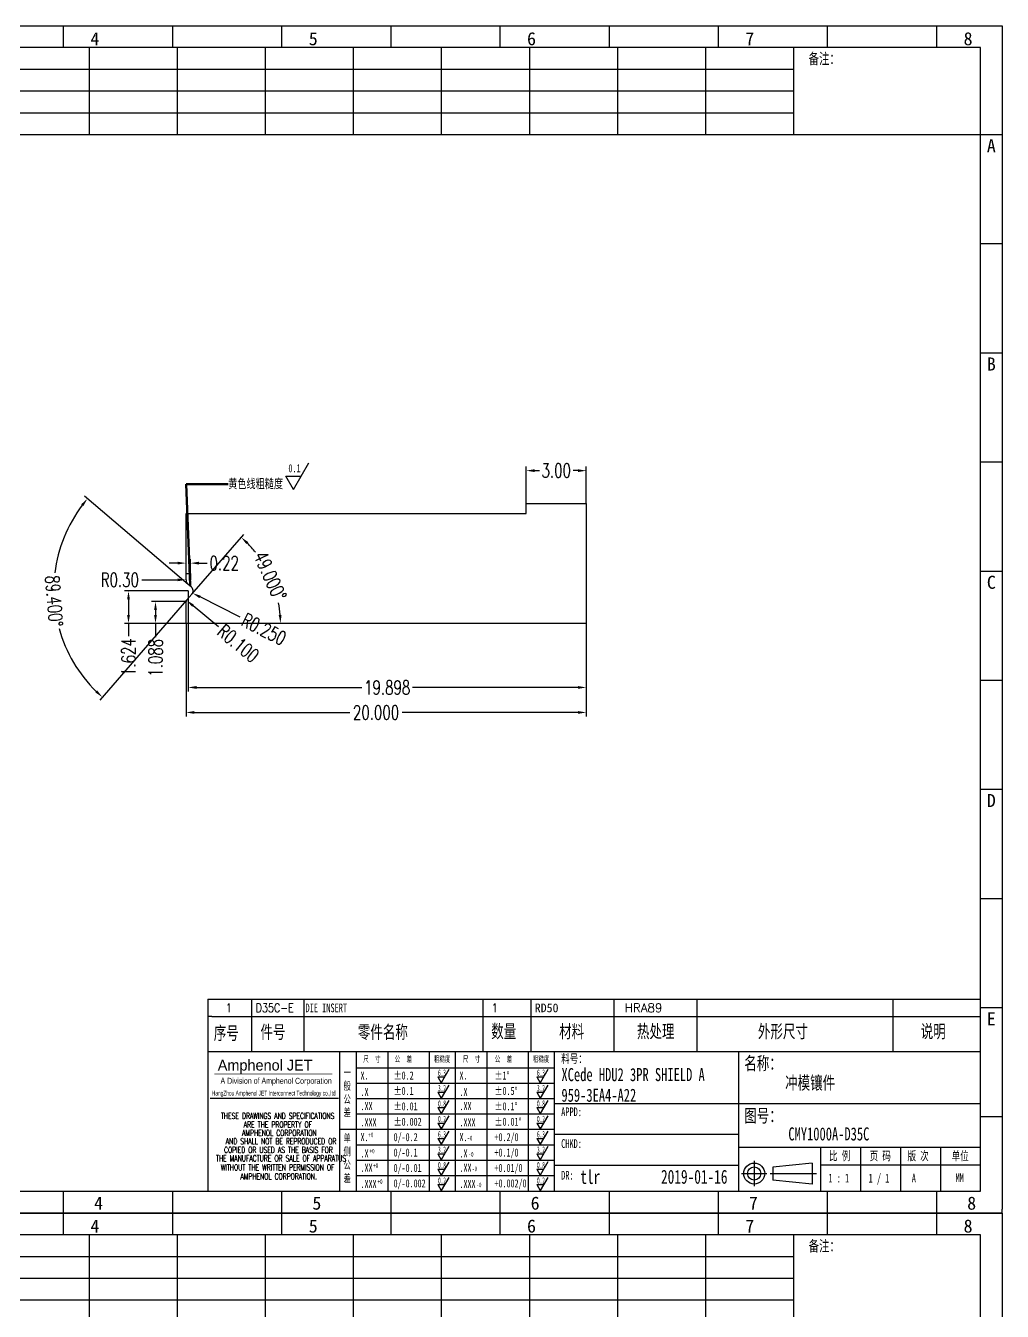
# Model space of a CAD drawing. Header units: millimetres. Extents: x -2852 to 5627, y -2271 to 1849.
# Drawn here: x -899.4 to -850.6, y -606.6 to -542.3 of the extents above; entities that cross this region are included whole.
import ezdxf
from ezdxf.enums import TextEntityAlignment as Align

# ---------------------------------------------------------------- set-up
doc = ezdxf.new("R2010")
doc.units = ezdxf.units.MM
doc.header["$PDSIZE"] = 3
doc.linetypes.add('DASHED2', pattern=[9.525, 6.35, -3.175])
for name, color, linetype in [('1', 7, 'Continuous'), ('11', 4, 'DASHED2'), ('41', 1, 'Continuous')]:
    doc.layers.add(name, color=color, linetype=linetype)
doc.styles.add('CH', font='仿宋_GB2312_0.ttf')
doc.styles.add('jet02', font='simplex.shx', dxfattribs={"width": 0.7})
doc.styles.add('SIMPLEX', font='SIMPLEX')
doc.styles.get("Standard").update_dxf_attribs({"font": '仿宋_GB2312_0.ttf', "width": 0.7})
doc.styles.add('TEXTSTYLE_1', font='TRIUMB.TTF')
doc.styles.add('TEXTSTYLE_2', font='TRIUM.TTF')
doc.styles.add('tk', font='', dxfattribs={"width": 0.7})
doc.styles.add('tk 2', font='仿宋_GB2312_0.ttf', dxfattribs={"width": 0.65})
doc.styles.add('tk 4', font='simplex.shx', dxfattribs={"width": 0.65, "bigfont": 'bigfont.shx'})
doc.styles.get('tk').set_extended_font_data('NSimSun')
doc.dimstyles.new('jet02', dxfattribs={"dimtxt": 3.5, "dimasz": 2.1, "dimexe": 1, "dimexo": 0, "dimgap": 0.5, "dimtad": 0, "dimtoh": 1, "dimdec": 3, "dimzin": 9, "dimdsep": 46, "dimtxsty": 'jet02', "dimcen": 0, "dimclrt": 256, "dimazin": 2, "dimtfac": 1, "dimtdec": 3, "dimtofl": 0, "dimtmove": 0, "dimatfit": 1, "dimfxl": 0, "dimarcsym": 0})

# ---------------------------------------------------------------- blocks, each defined once
blk = doc.blocks.new('A3-N')
at = {"layer": '1', "color": 1}
for p, q in [((0, 0), (0, 296.73)), ((0, 296.73), (420, 296.73)), ((21.82, 291.27), (21.82, 296.73)), ((49.09, 291.27), (49.09, 296.73)), ((76.36, 291.27), (76.36, 296.73)), ((103.64, 291.27), (103.64, 296.73)), ((103.64, 291.27), (103.64, 296.73)), ((103.64, 291.27), (103.64, 296.73)), ((130.91, 291.27), (130.91, 296.73)), ((158.18, 291.27), (158.18, 296.73)), ((185.45, 291.27), (185.45, 296.73)), ((212.73, 291.27), (212.73, 296.73)), ((240, 291.27), (240, 296.73)), ((267.27, 291.27), (267.27, 296.73)), ((294.55, 291.27), (294.55, 296.73)), ((321.82, 291.27), (321.82, 296.73)), ((349.09, 291.27), (349.09, 296.73)), ((376.36, 291.27), (376.36, 296.73)), ((403.64, 291.27), (403.64, 296.73)), ((420, 296.73), (420, 1)), ((5.45, 269.45), (0, 269.45)), ((420, 269.45), (414.55, 269.45)), ((5.45, 242.18), (0, 242.18)), ((420, 242.18), (414.55, 242.18)), ((5.45, 214.91), (0, 214.91)), ((420, 214.91), (414.55, 214.91)), ((5.45, 187.64), (0, 187.64)), ((420, 187.64), (414.55, 187.64)), ((5.45, 160.36), (0, 160.36)), ((420, 160.36), (414.55, 160.36)), ((5.45, 133.09), (0, 133.09)), ((420, 133.09), (414.55, 133.09)), ((5.45, 105.82), (0, 105.82)), ((420, 105.82), (414.55, 105.82)), ((5.45, 78.55), (0, 78.55)), ((420, 78.55), (414.55, 78.55)), ((5.45, 51.27), (0, 51.27)), ((222.45, 49.09), (221.45, 49.09)), ((221.45, 49.09), (221.45, 40.36)), ((222.45, 49.09), (414.55, 49.09)), ((232.36, 49.09), (232.36, 40.36)), ((245.45, 49.09), (245.45, 40.36)), ((290.18, 49.09), (290.18, 40.36)), ((302.18, 49.09), (302.18, 40.36)), ((322.91, 49.09), (322.91, 40.36)), ((343.64, 49.09), (343.64, 40.36)), ((392.73, 40.36), (392.73, 49.09)), ((420, 51.27), (414.55, 51.27)), ((258.55, 40.36), (258.55, 5.44)), ((266.45, 40.36), (266.45, 5.44)), ((276.78, 40.36), (276.78, 5.45)), ((291.18, 40.36), (291.18, 5.45)), ((301.51, 40.37), (301.51, 5.46)), ((308.01, 40.36), (308.01, 5.45)), ((354.09, 40.36), (354.09, 5.45)), ((308.01, 32.39), (258.55, 32.39)), ((308.01, 28.54), (258.55, 28.54)), ((414.55, 27.27), (308.01, 27.27)), ((5.45, 24), (0, 24)), ((308.01, 24.69), (258.55, 24.69)), ((420, 24), (414.55, 24)), ((354.09, 19.63), (308.01, 19.63)), ((308.01, 16.99), (258.55, 16.99)), ((414.55, 16.36), (354.09, 16.36)), ((374.55, 16.36), (374.55, 5.45)), ((384.55, 16.36), (384.55, 5.45)), ((394.55, 16.36), (394.55, 5.45)), ((404.55, 16.36), (404.55, 5.45)), ((308.01, 13.14), (258.55, 13.14)), ((308.01, 11.99), (354.09, 11.99)), ((372.51, 12.49), (362.69, 11.5)), ((362.69, 11.5), (362.69, 8.23)), ((372.51, 12.49), (372.51, 7.25)), ((414.55, 12), (374.55, 12)), ((308.01, 9.29), (258.55, 9.29)), ((372.51, 7.25), (362.69, 8.23)), ((21.82, 0), (21.82, 5.45)), ((49.09, 0), (49.09, 5.45)), ((76.36, 0), (76.36, 5.45)), ((103.64, 0), (103.64, 5.45)), ((130.91, 0), (130.91, 5.45)), ((158.18, 0), (158.18, 5.45)), ((185.45, 0), (185.45, 5.45)), ((212.73, 0), (212.73, 5.45)), ((240, 0), (240, 5.45)), ((267.27, 0), (267.27, 5.45)), ((294.55, 0), (294.55, 5.45)), ((321.82, 0), (321.82, 5.45)), ((349.09, 0), (349.09, 5.45)), ((376.36, 0), (376.36, 5.45)), ((403.64, 0), (403.64, 5.45)), ((1, 0), (0, 0)), ((420, 0), (1, 0)), ((420, 0), (420, 1))]:
    blk.add_line(p, q, dxfattribs=at)
at = {"layer": '1'}
for p, q in [((414.55, 278.18), (414.55, 284.73)), ((221.45, 40.36), (221.45, 5.45)), ((221.45, 40.36), (414.55, 40.36)), ((221.45, 40.36), (414.55, 40.36)), ((254.41, 40.36), (254.41, 5.45)), ((283.28, 40.36), (283.28, 5.45)), ((308.01, 36.24), (258.55, 36.24)), ((222.08, 28.67), (254.12, 28.67)), ((308.01, 20.84), (254.41, 20.84))]:
    blk.add_line(p, q, dxfattribs=at)
at = {"layer": '1', "color": 1, "ltscale": 0.05}
for p, q in [((281.68, 35.84), (279.79, 32.56)), ((306.41, 35.84), (304.52, 32.56)), ((278.93, 34.04), (279.79, 32.56)), ((278.93, 34.04), (280.65, 34.04)), ((303.66, 34.05), (304.52, 32.56)), ((303.66, 34.05), (305.38, 34.05)), ((278.93, 30.19), (279.79, 28.71)), ((278.93, 30.19), (280.65, 30.19)), ((281.68, 31.99), (279.79, 28.71)), ((303.66, 30.2), (305.38, 30.2)), ((303.66, 30.2), (304.52, 28.71)), ((306.41, 31.99), (304.52, 28.71)), ((278.93, 26.34), (279.79, 24.86)), ((278.93, 26.34), (280.65, 26.34)), ((281.68, 28.14), (279.79, 24.86)), ((303.66, 26.35), (304.52, 24.86)), ((303.66, 26.35), (305.38, 26.35)), ((306.41, 28.14), (304.52, 24.86)), ((278.93, 22.49), (280.65, 22.49)), ((278.93, 22.49), (279.79, 21.01)), ((281.68, 24.29), (279.79, 21.01)), ((303.66, 22.5), (305.38, 22.5)), ((303.66, 22.5), (304.52, 21.01)), ((306.41, 24.29), (304.52, 21.01)), ((281.68, 20.45), (279.79, 17.17)), ((306.41, 20.46), (304.52, 17.18)), ((278.93, 18.66), (279.79, 17.17)), ((278.93, 18.66), (280.65, 18.66)), ((281.68, 16.6), (279.79, 13.32)), ((303.66, 18.66), (304.52, 17.18)), ((303.66, 18.66), (305.38, 18.66)), ((306.41, 16.61), (304.52, 13.33)), ((278.93, 14.81), (280.65, 14.81)), ((278.93, 14.81), (279.79, 13.32)), ((303.66, 14.81), (305.38, 14.81)), ((303.66, 14.81), (304.52, 13.33)), ((278.93, 10.96), (279.79, 9.47)), ((278.93, 10.96), (280.65, 10.96)), ((281.68, 12.75), (279.79, 9.47)), ((303.66, 10.96), (304.52, 9.48)), ((303.66, 10.96), (305.38, 10.96)), ((306.41, 12.76), (304.52, 9.48)), ((278.93, 7.11), (279.79, 5.62)), ((278.93, 7.11), (280.65, 7.11)), ((281.68, 8.9), (279.79, 5.62)), ((303.66, 7.11), (305.38, 7.11)), ((303.66, 7.11), (304.52, 5.63)), ((306.41, 8.91), (304.52, 5.63))]:
    blk.add_line(p, q, dxfattribs=at)
at = {"layer": '1', "color": 1, "ltscale": 0.1}
for p, q in [((358.01, 13.02), (358.01, 6.71)), ((354.86, 9.87), (361.17, 9.87)), ((362.03, 9.87), (373.54, 9.87))]:
    blk.add_line(p, q, dxfattribs=at)
at = {"layer": '1'}
blk.add_lwpolyline([(221.45, 5.45), (414.55, 5.45), (414.55, 291.27), (5.45, 291.27), (5.45, 5.45), (414.55, 5.45)], dxfattribs=at)
at = {"layer": '1', "color": 7, "linetype": 'Continuous', "const_width": 0.123}
blk.add_lwpolyline([(223.11, 34.74), (252.6, 34.76)], dxfattribs=at)
at = {"layer": '1', "color": 1}
for radius in [2.62, 1.64]:
    blk.add_circle((358.01, 9.87), radius, dxfattribs=at)
at = {"layer": '41'}
for p, q in [((27.27, 291.27), (27.27, 269.45)), ((60, 291.27), (60, 269.45)), ((81.82, 291.27), (81.82, 269.45)), ((103.82, 291.27), (103.82, 269.45)), ((125.82, 291.27), (125.82, 269.45)), ((147.82, 291.27), (147.82, 269.45)), ((169.82, 291.27), (169.82, 269.45)), ((191.82, 291.27), (191.82, 269.45)), ((213.82, 291.27), (213.82, 269.45)), ((235.82, 291.27), (235.82, 269.45)), ((257.82, 291.27), (257.82, 269.45)), ((279.82, 291.27), (279.82, 269.45)), ((301.82, 291.27), (301.82, 269.45)), ((323.82, 291.27), (323.82, 269.45)), ((345.82, 291.27), (345.82, 269.45)), ((367.82, 291.27), (367.82, 269.45)), ((367.82, 285.82), (5.45, 285.82)), ((367.82, 280.36), (5.45, 280.36)), ((367.82, 274.91), (5.45, 274.91)), ((414.55, 269.45), (5.45, 269.45))]:
    blk.add_line(p, q, dxfattribs=at)
at = {"layer": '1', "color": 1}
for s, p in [('1', (29.64, 295.11)), ('2', (84.18, 295.11)), ('3', (138.73, 295.11)), ('4', (193.27, 295.11)), ('5', (247.82, 295.11)), ('6', (302.36, 295.11)), ('7', (356.91, 295.11)), ('8', (411.45, 295.11)), ('1', (30.53, 4.11)), ('2', (85.08, 4.11)), ('3', (139.62, 4.11)), ('4', (194.17, 4.11)), ('5', (248.72, 4.11)), ('6', (303.26, 4.11)), ('7', (357.81, 4.11)), ('8', (412.35, 4.11))]:
    blk.add_text(s, height=3.27, dxfattribs=at).set_placement(p, align=Align.TOP_CENTER)
at = {"layer": '1', "style": 'tk', "width": 0.7}
for s, p in [('投单日期:', (16.36, 288.55)), ('工    序:', (70.91, 288.55)), ('备注：', (375.51, 288.55)), ('交    期:', (16.36, 283.09)), ('预估工时:', (70.91, 283.09)), ('加工代码:', (16.36, 277.64)), ('实际工时:', (70.91, 277.64)), ('数    量:', (16.36, 272.18)), ('工序交期:', (70.91, 272.18))]:
    blk.add_text(s, height=2.727, dxfattribs=at).set_placement(p, align=Align.MIDDLE)
at = {"layer": '1', "color": 1}
for s, p in [('A', (2.04, 268.36)), ('B', (2.04, 213.82)), ('C', (2.04, 159.27)), ('D', (2.04, 104.73)), ('E', (2.04, 50.18))]:
    blk.add_text(s, height=3.27, dxfattribs=at).set_placement(p, align=Align.TOP_LEFT)
for s, p in [('A', (418.37, 268.36)), ('B', (418.37, 213.82)), ('C', (418.37, 159.27)), ('D', (418.37, 104.73)), ('E', (418.37, 50.18))]:
    blk.add_text(s, height=3.27, dxfattribs=at).set_placement(p, align=Align.TOP_RIGHT)
at = {"layer": '1', "color": 1, "style": 'tk 2', "width": 0.7}
for s, height, p in [('序号', 3.273, (222.96, 43.34)), ('件号', 3.273, (234.62, 43.61)), ('零件名称', 3.273, (258.97, 43.61)), ('数量', 3.273, (292.3, 43.78)), ('材料', 3.273, (309.27, 43.78)), ('热处理', 3.273, (328.71, 43.78)), ('外形尺寸', 3.273, (358.94, 43.78)), ('说明', 3.273, (399.61, 43.78)), ('料号：', 2.182, (309.77, 37.46)), ('名称：', 3.273, (355.52, 35.79)), ('图号：', 3.273, (355.52, 22.7)), ('比 例', 2.182, (376.69, 13.18)), ('页 码', 2.182, (386.85, 13.18)), ('版 次', 2.182, (396.31, 13.18)), ('单位', 2.182, (407.35, 13.18))]:
    blk.add_text(s, height=height, dxfattribs=at).set_placement(p)
at = {"layer": '1', "color": 7, "linetype": 'Continuous', "style": 'TEXTSTYLE_1'}
blk.add_text('Amphenol JET', height=2.7, dxfattribs=at).set_placement((223.96, 35.61))
at = {"layer": '1', "color": 1, "style": 'tk 2', "width": 0.7}
for s, p in [('X.', (259.64, 34.37)), ('%%P0.2', (267.9, 34.37)), ('X.', (284.37, 34.37)), ('%%P1%%D', (293.12, 34.37)), ('.X', (259.64, 30.28)), ('%%P0.1', (267.9, 30.52)), ('.X', (284.37, 30.28)), ('%%P0.5%%D', (293.12, 30.52)), ('.XX', (259.64, 26.71)), ('%%P0.01', (267.9, 26.67)), ('.XX', (284.37, 26.71)), ('%%P0.1%%D', (293.12, 26.67)), ('.XXX', (259.64, 22.68)), ('%%P0.002', (267.9, 22.82)), ('.XXX', (284.37, 22.68)), ('%%P0.01%%D', (293.12, 22.82)), ('X.', (259.64, 18.97)), ('0/-0.2', (267.9, 18.97)), ('X.', (284.37, 18.97)), ('+0.2/0', (293.12, 18.97)), ('0/-0.1', (267.9, 15.12)), ('+0.1/0', (293.12, 15.12)), ('.X', (259.64, 14.88)), ('.X', (284.37, 14.88)), ('.XX', (259.64, 11.31)), ('0/-0.01', (267.9, 11.27)), ('.XX', (284.37, 11.31)), ('+0.01/0', (293.12, 11.27)), ('.XXX', (259.64, 7.28)), ('0/-0.002', (267.9, 7.42)), ('.XXX', (284.37, 7.28)), ('+0.002/0', (293.12, 7.42))]:
    blk.add_text(s, height=2, dxfattribs=at).set_placement(p, align=Align.MIDDLE_LEFT)
at = {"layer": '1', "color": 1, "ltscale": 0.05, "style": 'tk 2', "width": 0.5}
for s, p in [('6.3', (279.01, 34.26)), ('6.3', (303.74, 34.27)), ('3.2', (279.01, 30.41)), ('3.2', (303.74, 30.42)), ('0.8', (279.01, 26.56)), ('0.8', (303.74, 26.57)), ('0.2', (279.01, 22.71)), ('0.2', (303.74, 22.72)), ('6.3', (279.01, 18.87)), ('6.3', (303.74, 18.88)), ('3.2', (279.01, 15.02)), ('3.2', (303.74, 15.03)), ('0.8', (279.01, 11.17)), ('0.8', (303.74, 11.18)), ('0.2', (279.01, 7.32)), ('0.2', (303.74, 7.33))]:
    blk.add_text(s, height=1.6, dxfattribs=at).set_placement(p)
at = {"layer": '1', "color": 7, "linetype": 'Continuous'}
for s, height, style, width, p in [('A Division of Amphenol Corporation', 1.5, 'TEXTSTYLE_2', 0.7, (224.64, 32.29)), ('HangZhou Amphenol JET Interconnect Technology co.,ltd ', 1.2, 'TEXTSTYLE_2', 0.6, (222.47, 29.36)), ('THESE DRAWINGS AND SPECIFICATIONS', 1.5, 'tk 4', 0.6, (224.73, 23.52)), ('ARE THE PROPERTY OF', 1.5, 'tk 4', 0.6, (230.45, 21.35)), ('AMPHENOL CORPORATION', 1.5, 'tk 4', 0.6, (230.04, 19.27)), ('COPIED OR USED AS THE BASIS FOR', 1.5, 'tk 4', 0.6, (225.54, 15.02)), ('AND SHALL NOT BE REPRODUCED OR', 1.5, 'tk 4', 0.6, (225.95, 17.17)), ('THE MANUFACTURE OR SALE OF APPARATUS', 1.5, 'tk 4', 0.6, (223.5, 12.92)), ('WITHOUT THE WRITTEN PERMISSION OF', 1.5, 'tk 4', 0.6, (224.73, 10.67)), ('AMPHENOL CORPORATION.', 1.5, 'tk 4', 0.6, (229.63, 8.4))]:
    blk.add_text(s, height=height, dxfattribs=dict(at, style=style, width=width)).set_placement(p)
at = {"layer": '1', "style": 'tk 2', "width": 0.7}
for s, p in [('APPD:', (309.77, 24.21)), ('CHKD:', (309.77, 16.27)), ('DR:', (309.77, 8.35))]:
    blk.add_text(s, height=2.182, dxfattribs=at).set_placement(p)
at = {"layer": '1', "color": 7, "style": 'tk 2', "width": 0.7}
blk.add_text('MM', height=2.182, dxfattribs=at).set_placement((408.31, 7.75))
at = {"layer": '1', "color": 1, "ltscale": 0.05, "char_height": 1.5, "width": 6.3627, "attachment_point": 1, "style": 'tk 2'}
for s, insert in [('尺  寸', (260.31, 39.25)), ('公  差', (268.17, 39.25)), ('粗糙度', (277.98, 39.25)), ('尺  寸', (285.2, 39.25)), ('公  差', (293.18, 39.25)), ('粗糙度', (302.71, 39.26))]:
    blk.add_mtext(s, dxfattribs=dict(at, insert=insert))
at = {"layer": '1', "ltscale": 0.05, "char_height": 2, "width": 2.5195, "attachment_point": 1, "style": 'tk 2'}
for s, insert in [('一般公差', (255.39, 36.11)), ('单侧公差', (255.39, 19.71))]:
    blk.add_mtext(s, dxfattribs=dict(at, insert=insert))
at = {"layer": '1', "color": 1, "ltscale": 0.05, "char_height": 1.2, "width": 5.1396, "attachment_point": 1, "line_spacing_factor": 0.8, "style": 'tk 2'}
for s, insert in [('+0', (261.58, 20.13)), ('-0', (286.31, 19.33)), ('+0', (261.88, 16.09)), ('-0', (286.61, 15.29)), ('+0', (262.79, 12.45)), ('-0', (287.51, 11.65)), ('+0', (263.87, 8.44)), ('-0', (288.59, 7.64))]:
    blk.add_mtext(s, dxfattribs=dict(at, insert=insert))
at = {"layer": '1', "style": 'tk 2', "width": 0.7}
for tag, p in [('PATR-NO1', (309.84, 32.96)), ('TITLE', (365.74, 30.9)), ('PATR-NO2', (309.84, 27.81)), ('DWG-NO:', (366.54, 18.14))]:
    blk.add_attdef(tag, p, '', height=3.27, dxfattribs=at)
at = {"layer": '1', "color": 1, "style": 'tk 2', "width": 0.7}
for tag, p in [('DRAW', (314.55, 7.27)), ('DATE', (334.72, 7.32))]:
    blk.add_attdef(tag, p, '', height=3.49, dxfattribs=at)
at = {"layer": '1', "style": 'tk 2', "width": 0.7}
for tag, p in [('SCALE', (376.55, 8.73)), ('SHEET', (386.6, 8.72)), ('REV', (397.38, 8.73))]:
    blk.add_attdef(tag, text='', height=2.18, dxfattribs=at).set_placement(p, align=Align.MIDDLE_LEFT)
blk = doc.blocks.new('FB3')
at = {"layer": '1', "color": 1}
for p, q in [((0, 4.36), (193.09, 4.36)), ((0, 4.36), (0, 0)), ((10.91, 4.36), (10.91, 0)), ((24, 4.36), (24, 0)), ((68.73, 4.36), (68.73, 0)), ((80.73, 4.36), (80.73, 0)), ((101.45, 4.36), (101.45, 0)), ((122.18, 4.36), (122.18, 0)), ((171.27, 0), (171.27, 4.36))]:
    blk.add_line(p, q, dxfattribs=at)
at = {"layer": '1'}
for tag, style, p in [('ITEM', 'SIMPLEX', (4.36, 2.18)), ('PARTNO', 'SIMPLEX', (12, 2.18)), ('QTY', 'SIMPLEX', (74.18, 2.18)), ('MATL', 'CH', (81.72, 2.18)), ('FINISH', 'SIMPLEX', (104.17, 2.18)), ('SPEC', 'SIMPLEX', (130.91, 2.18)), ('REMARK', 'SIMPLEX', (174.06, 2.18))]:
    blk.add_attdef(tag, text='', height=2.18, dxfattribs=dict(at, style=style)).set_placement(p, align=Align.MIDDLE_LEFT)
at = {"layer": '1', "style": 'tk', "width": 0.7}
blk.add_attdef('DIE', text='', height=2.18, dxfattribs=at).set_placement((24.43, 2.18), align=Align.MIDDLE_LEFT)
blk = doc.blocks.new('*D4038')
at = {"layer": '41', "ltscale": 0.05}
for p, q in [((-891.397, -572.204), (-891.397, -576.856)), ((-871.397, -572.204), (-871.397, -576.856)), ((-890.977, -576.656), (-883.218, -576.656)), ((-871.817, -576.656), (-880.591, -576.656))]:
    blk.add_line(p, q, dxfattribs=at)
for points in [[(-890.977, -576.586), (-890.977, -576.726), (-891.397, -576.656)], [(-871.817, -576.586), (-871.817, -576.726), (-871.397, -576.656)]]:
    blk.add_solid(points, dxfattribs=at)
at = {"layer": 'Defpoints', "color": 0, "ltscale": 0.05}
for p in [(-891.397, -572.204), (-871.397, -572.204), (-871.397, -576.656)]:
    blk.add_point(p, dxfattribs=at)
at = {"layer": '41', "ltscale": 0.05, "insert": (-881.904, -576.656), "char_height": 0.7, "attachment_point": 5, "style": 'jet02'}
blk.add_mtext('20.000', dxfattribs=at)
blk = doc.blocks.new('*D4039')
at = {"layer": '41', "ltscale": 0.05}
for p, q in [((-874.397, -566.204), (-874.397, -564.37)), ((-873.977, -564.57), (-873.743, -564.57)), ((-871.817, -564.57), (-872.05, -564.57)), ((-871.397, -566.204), (-871.397, -564.37))]:
    blk.add_line(p, q, dxfattribs=at)
for points in [[(-873.977, -564.5), (-873.977, -564.64), (-874.397, -564.57)], [(-871.817, -564.5), (-871.817, -564.64), (-871.397, -564.57)]]:
    blk.add_solid(points, dxfattribs=at)
at = {"layer": 'Defpoints', "color": 0, "ltscale": 0.05}
for p in [(-871.397, -564.57), (-874.397, -566.204), (-871.397, -566.204)]:
    blk.add_point(p, dxfattribs=at)
at = {"layer": '41', "ltscale": 0.05, "insert": (-872.897, -564.57), "char_height": 0.7, "attachment_point": 5, "style": 'jet02'}
blk.add_mtext('3.00', dxfattribs=at)
blk = doc.blocks.new('*D4040')
at = {"layer": '41', "ltscale": 0.05}
for p, q in [((-891.295, -570.581), (-891.295, -575.606)), ((-871.397, -572.204), (-871.397, -575.606)), ((-890.875, -575.406), (-882.612, -575.406)), ((-871.817, -575.406), (-880.079, -575.406))]:
    blk.add_line(p, q, dxfattribs=at)
for points in [[(-890.875, -575.336), (-890.875, -575.476), (-891.295, -575.406)], [(-871.817, -575.336), (-871.817, -575.476), (-871.397, -575.406)]]:
    blk.add_solid(points, dxfattribs=at)
at = {"layer": 'Defpoints', "color": 0, "ltscale": 0.05}
for p in [(-891.295, -570.581), (-871.397, -572.204), (-891.295, -575.406)]:
    blk.add_point(p, dxfattribs=at)
at = {"layer": '41', "ltscale": 0.05, "insert": (-881.346, -575.406), "char_height": 0.7, "attachment_point": 5, "style": 'jet02'}
blk.add_mtext('19.898', dxfattribs=at)
blk = doc.blocks.new('*D4041')
at = {"layer": '41', "ltscale": 0.05}
for p, q in [((-891.295, -570.581), (-894.475, -570.581)), ((-894.275, -571.001), (-894.275, -571.784)), ((-891.397, -572.204), (-894.475, -572.204)), ((-894.275, -572.204), (-894.275, -572.843))]:
    blk.add_line(p, q, dxfattribs=at)
for points in [[(-894.345, -571.001), (-894.205, -571.001), (-894.275, -570.581)], [(-894.345, -571.784), (-894.205, -571.784), (-894.275, -572.204)]]:
    blk.add_solid(points, dxfattribs=at)
at = {"layer": 'Defpoints', "color": 0, "ltscale": 0.05}
for p in [(-891.295, -570.581), (-894.275, -572.204), (-891.397, -572.204)]:
    blk.add_point(p, dxfattribs=at)
at = {"layer": '41', "ltscale": 0.05, "insert": (-894.275, -573.888), "char_height": 0.7, "attachment_point": 5, "rotation": 90, "style": 'jet02'}
blk.add_mtext('1.624', dxfattribs=at)
blk = doc.blocks.new('*D4042')
at = {"layer": '41', "ltscale": 0.05}
for p, q in [((-891.817, -569.192), (-892.237, -569.192)), ((-891.397, -569.704), (-891.397, -568.992)), ((-891.177, -569.704), (-891.177, -568.992)), ((-890.757, -569.192), (-890.337, -569.192))]:
    blk.add_line(p, q, dxfattribs=at)
for points in [[(-891.817, -569.122), (-891.817, -569.262), (-891.397, -569.192)], [(-890.757, -569.122), (-890.757, -569.262), (-891.177, -569.192)]]:
    blk.add_solid(points, dxfattribs=at)
at = {"layer": 'Defpoints', "color": 0, "ltscale": 0.05}
for p in [(-891.177, -569.192), (-891.397, -569.704), (-891.177, -569.704)]:
    blk.add_point(p, dxfattribs=at)
at = {"layer": '41', "ltscale": 0.05, "insert": (-889.49, -569.192), "char_height": 0.7, "attachment_point": 5, "style": 'jet02'}
blk.add_mtext('0.22', dxfattribs=at)
blk = doc.blocks.new('*D4043')
at = {"layer": '41', "ltscale": 0.05}
for p, q in [((-891.397, -571.116), (-893.127, -571.116)), ((-892.927, -571.536), (-892.927, -571.784)), ((-891.397, -572.204), (-893.127, -572.204)), ((-892.927, -572.204), (-892.927, -572.892))]:
    blk.add_line(p, q, dxfattribs=at)
for points in [[(-892.997, -571.536), (-892.857, -571.536), (-892.927, -571.116)], [(-892.997, -571.784), (-892.857, -571.784), (-892.927, -572.204)]]:
    blk.add_solid(points, dxfattribs=at)
at = {"layer": 'Defpoints', "color": 0, "ltscale": 0.05}
for p in [(-892.927, -571.116), (-891.397, -571.116), (-891.397, -572.204)]:
    blk.add_point(p, dxfattribs=at)
at = {"layer": '41', "ltscale": 0.05, "insert": (-892.927, -573.925), "char_height": 0.7, "attachment_point": 5, "rotation": 90, "style": 'jet02'}
blk.add_mtext('1.088', dxfattribs=at)
blk = doc.blocks.new('*D4044')
at = {"layer": '41', "ltscale": 0.05}
blk.add_line((-891.106, -570.745), (-888.508, -567.756), dxfattribs=at)
for start, end in [(38.68292, 44.77239), (4.22761, 10.31708)]:
    blk.add_arc((-892.375, -572.204), 5.693, start, end, dxfattribs=at)
for points in [[(-888.381, -568.245), (-888.285, -568.143), (-888.64, -567.907)], [(-886.627, -571.782), (-886.767, -571.787), (-886.681, -572.204)]]:
    blk.add_solid(points, dxfattribs=at)
at = {"layer": 'Defpoints', "color": 0, "ltscale": 0.05}
for p in [(-891.372, -571.051), (-891.106, -570.745), (-886.911, -570.603), (-891.397, -572.204), (-871.397, -572.204)]:
    blk.add_point(p, dxfattribs=at)
at = {"layer": '41', "ltscale": 0.05, "insert": (-887.194, -569.843), "char_height": 0.7, "attachment_point": 5, "rotation": 294.5, "style": 'jet02'}
blk.add_mtext('49.000°', dxfattribs=at)
blk = doc.blocks.new('*D4045')
at = {"layer": '41', "ltscale": 0.05}
blk.add_line((-889.773, -572.382), (-891.051, -571.321), dxfattribs=at)
blk.add_solid([(-891.006, -571.267), (-891.095, -571.375), (-891.374, -571.052)], dxfattribs=at)
at = {"layer": 'Defpoints', "color": 0, "ltscale": 0.05}
for p in [(-891.374, -571.052), (-891.297, -571.116)]:
    blk.add_point(p, dxfattribs=at)
at = {"layer": '41', "ltscale": 0.05, "insert": (-888.79, -573.199), "char_height": 0.7, "attachment_point": 5, "rotation": 320.27888, "style": 'jet02'}
blk.add_mtext('R0.100', dxfattribs=at)
blk = doc.blocks.new('*D4046')
at = {"layer": '41', "ltscale": 0.05}
blk.add_line((-888.692, -571.897), (-890.697, -570.883), dxfattribs=at)
blk.add_solid([(-890.665, -570.821), (-890.729, -570.946), (-891.072, -570.694)], dxfattribs=at)
at = {"layer": 'Defpoints', "color": 0, "ltscale": 0.05}
for p in [(-891.295, -570.581), (-891.072, -570.694)]:
    blk.add_point(p, dxfattribs=at)
at = {"layer": '41', "ltscale": 0.05, "insert": (-887.51, -572.495), "char_height": 0.7, "attachment_point": 5, "rotation": 333.17327, "style": 'jet02'}
blk.add_mtext('R0.250', dxfattribs=at)
blk = doc.blocks.new('*D4048')
at = {"layer": '41', "ltscale": 0.05}
for p, q in [((-891.291, -570.256), (-896.478, -565.841)), ((-891.372, -571.051), (-895.711, -576.042))]:
    blk.add_line(p, q, dxfattribs=at)
for start, end in [(143.00355, 172.92238), (195.67762, 225.59645)]:
    blk.add_arc((-890.94, -570.554), 7.071, start, end, dxfattribs=at)
for points in [[(-896.643, -566.255), (-896.534, -566.342), (-896.326, -565.971)], [(-895.841, -575.555), (-895.936, -575.657), (-895.58, -575.891)]]:
    blk.add_solid(points, dxfattribs=at)
at = {"layer": 'Defpoints', "color": 0, "ltscale": 0.05}
for p in [(-897.891, -569.253), (-891.291, -570.256), (-891.133, -570.39), (-891.372, -571.051), (-891.106, -570.745)]:
    blk.add_point(p, dxfattribs=at)
at = {"layer": '41', "ltscale": 0.05, "insert": (-897.992, -571.084), "char_height": 0.7, "attachment_point": 5, "rotation": 274.3, "style": 'jet02'}
blk.add_mtext('89.400°', dxfattribs=at)
blk = doc.blocks.new('*D4049')
at = {"layer": '41', "ltscale": 0.05}
blk.add_line((-893.616, -570.027), (-891.817, -570.027), dxfattribs=at)
blk.add_solid([(-891.817, -569.957), (-891.817, -570.097), (-891.397, -570.027)], dxfattribs=at)
at = {"layer": 'Defpoints', "color": 0, "ltscale": 0.05}
for p in [(-891.397, -570.027), (-891.097, -570.027)]:
    blk.add_point(p, dxfattribs=at)
at = {"layer": '41', "ltscale": 0.05, "insert": (-894.707, -570.027), "char_height": 0.7, "attachment_point": 5, "style": 'jet02'}
blk.add_mtext('R0.30', dxfattribs=at)

msp = doc.modelspace()

# ---------------------------------------------------------------- linework, layer by layer
at = {"layer": '1', "ltscale": 0.05}
for p, q in [((-891.3967, -570.0271), (-891.3967, -566.7042)), ((-891.3967, -566.7042), (-874.3967, -566.7042)), ((-874.3967, -566.7042), (-874.3967, -566.2042)), ((-874.3967, -566.2042), (-871.3967, -566.2042)), ((-871.3967, -566.2042), (-871.3967, -572.2042)), ((-871.3967, -572.2042), (-891.3967, -572.2042))]:
    msp.add_line(p, q, dxfattribs=at)
at = {"layer": '1', "color": 2, "ltscale": 0.05}
for p, q in [((-891.1328, -570.3903), (-891.2911, -570.2556)), ((-891.3967, -572.2042), (-891.3967, -571.1163)), ((-891.3722, -571.0507), (-891.1062, -570.7447))]:
    msp.add_line(p, q, dxfattribs=at)
for centre, radius, start, end in [((-891.0967, -570.0271), 0.3, 180, 229.6), ((-891.2948, -570.5807), 0.25, 319, 49.6), ((-891.2967, -571.1163), 0.1, 139, 180)]:
    msp.add_arc(centre, radius, start, end, dxfattribs=at)
at = {"layer": '11', "ltscale": 0.05}
msp.add_lwpolyline([(-891.3967, -569.7042), (-891.1767, -569.7042), (-891.1767, -570.349)], dxfattribs=at)
at = {"layer": '41', "color": 2, "ltscale": 0.05}
for p, q in [((-886.0289, -565.5165), (-885.2591, -564.1832)), ((-886.0289, -565.5165), (-886.4138, -564.8498)), ((-886.4138, -564.8498), (-885.644, -564.8498))]:
    msp.add_line(p, q, dxfattribs=at)

# ---------------------------------------------------------------- block references
at = {"layer": '1', "ltscale": 0.05, "xscale": 0.2000000000000455, "yscale": 0.2000000000000455, "zscale": 0.2000000000000455}
for p, values in [((-934.6058, -601.6763), {'DWG-NO:': 'CMY1000A-D35C', 'TITLE': '冲模镶件', 'REV': 'A', 'SHEET': '1 / 1', 'DRAW': 'tlr', 'DATE': '2019-01-16', 'PATR-NO1': 'XCede HDU2 3PR SHIELD A', 'PATR-NO2': '959-3EA4-A22', 'SCALE': '1 : 1'}), ((-934.6058, -661.0217), {'DWG-NO:': 'CMY1000A-D35F', 'TITLE': '冲模镶件', 'REV': 'A', 'SHEET': '1 / 1', 'DRAW': 'tlr', 'DATE': '2019-01-16', 'PATR-NO1': 'XCede HDU2 3PR SHIELD A', 'PATR-NO2': '959-3EA4-A22', 'SCALE': '1 : 1'})]:
    msp.add_blockref('A3-N', p, dxfattribs=at).add_auto_attribs(values)
at = {"layer": '1', "ltscale": 0.05}
ref = msp.add_blockref('FB3', (-890.3149, -591.8581), dxfattribs=dict(at, xscale=0.2000000000000455, yscale=0.2000000000000455, zscale=0.2000000000000455))
ref.add_attrib('PARTNO', 'D35C-E', dxfattribs={"height": 0.43636, "style": 'SIMPLEX', "width": 0.8}).set_placement((-887.9149, -591.4217), align=Align.MIDDLE_LEFT)
ref.add_attrib('ITEM', '1', dxfattribs={"height": 0.4364, "style": 'SIMPLEX'}).set_placement((-889.4422, -591.4217), align=Align.MIDDLE_LEFT)
ref.add_attrib('DIE', 'DIE INSERT', dxfattribs={"height": 0.43636, "style": 'tk', "width": 0.7}).set_placement((-885.4289, -591.4217), align=Align.MIDDLE_LEFT)
ref.add_attrib('QTY', '1', dxfattribs={"height": 0.4364, "style": 'SIMPLEX'}).set_placement((-876.155, -591.4217), align=Align.MIDDLE_LEFT)
ref.add_attrib('MATL', 'RD50', dxfattribs={"height": 0.43636, "style": 'CH'}).set_placement((-873.9717, -591.4217), align=Align.MIDDLE_LEFT)
ref.add_attrib('FINISH', 'HRA89', dxfattribs={"height": 0.43636, "style": 'SIMPLEX'}).set_placement((-869.4804, -591.4217), align=Align.MIDDLE_LEFT)

# ---------------------------------------------------------------- texts
at = {"layer": '41', "color": 2, "ltscale": 0.05, "style": 'tk 2', "width": 0.65}
msp.add_text('0.1', height=0.4, dxfattribs=at).set_placement((-886.2853, -564.6501))
at = {"layer": '41', "color": 2, "ltscale": 0.05, "insert": (-889.2963, -565.2419), "char_height": 0.466667, "attachment_point": 4, "style": 'jet02'}
msp.add_mtext('{\\fSimSun|b0|i0|c134|p54;黄色线粗糙度}', dxfattribs=at)

# ---------------------------------------------------------------- dimensions: what is measured, and where the dimension line sits
at = {"layer": '41', "ltscale": 0.05}
for base, p1, p2, override, picture, middle in [((-871.3967, -564.5698), (-874.3967, -566.2042), (-871.3967, -566.2042), {"dimscale": 0.2, "dimtoh": 0, "dimdec": 2, "dimzin": 1, "dimclrd": 256, "dimclre": 256, "dimazin": 0, "dimatfit": 3, "dimlwd": 65535, "dimlwe": 65535}, '*D4039', (-872.8967, -564.5698)), ((-891.1767, -569.1924), (-891.3967, -569.7042), (-891.1767, -569.7042), {"dimscale": 0.2, "dimtoh": 0, "dimdec": 2, "dimzin": 1, "dimclrd": 256, "dimclre": 256, "dimazin": 0, "dimatfit": 3, "dimlwd": 65535, "dimlwe": 65535}, '*D4042', (-889.49, -569.1924)), ((-891.2948, -575.4063), (-871.3967, -572.2042), (-891.2948, -570.5807), {"dimscale": 0.2, "dimtoh": 0, "dimzin": 1, "dimclrd": 256, "dimclre": 256, "dimadec": 3, "dimazin": 0, "dimatfit": 3, "dimlwd": 65535, "dimlwe": 65535}, '*D4040', (-881.3458, -575.4063))]:
    dim = msp.add_linear_dim(base=base, p1=p1, p2=p2, dimstyle='jet02', override=override, dxfattribs=at)
    dim.commit()
    dim.dimension.update_dxf_attribs({"geometry": picture, "text_midpoint": middle})
for base, line1, line2, picture, middle in [((-897.891124, -569.253244), ((-891.372166, -571.050688), (-891.10617, -570.744695)), ((-891.132818, -570.390296), (-891.291131, -570.255561)), '*D4048', (-897.991889, -571.084233)), ((-886.9113, -570.6031), ((-871.3967, -572.2042), (-891.3967, -572.2042)), ((-891.3722, -571.0507), (-891.1062, -570.7447)), '*D4044', (-887.1941, -569.8432))]:
    dim = msp.add_angular_dim_2l(base=base, line1=line1, line2=line2, dimstyle='jet02', override={"dimscale": 0.2, "dimtoh": 0, "dimzin": 1, "dimclrd": 256, "dimclre": 256, "dimadec": 3, "dimazin": 0, "dimatfit": 3, "dimlwd": 65535, "dimlwe": 65535}, dxfattribs=at)
    dim.commit()
    dim.dimension.update_dxf_attribs({"geometry": picture, "text_midpoint": middle})
for center, mpoint, override, picture, middle in [((-891.0967, -570.0271), (-891.3967, -570.0271), {"dimscale": 0.2, "dimtoh": 0, "dimdec": 2, "dimzin": 1, "dimclrd": 256, "dimclre": 256, "dimazin": 0, "dimatfit": 3, "dimlwd": 65535, "dimlwe": 65535}, '*D4049', (-894.7072, -570.0271)), ((-891.2948, -570.5807), (-891.0718, -570.6935), {"dimscale": 0.2, "dimtoh": 0, "dimzin": 1, "dimclrd": 256, "dimclre": 256, "dimadec": 3, "dimazin": 0, "dimatfit": 3, "dimlwd": 65535, "dimlwe": 65535}, '*D4046', (-887.51, -572.4948)), ((-891.2967, -571.1163), (-891.3736, -571.0524), {"dimscale": 0.2, "dimtoh": 0, "dimzin": 1, "dimclrd": 256, "dimclre": 256, "dimadec": 3, "dimazin": 0, "dimtmove": 1, "dimatfit": 3, "dimlwd": 65535, "dimlwe": 65535}, '*D4045', (-888.7896, -573.1993))]:
    dim = msp.add_radius_dim(center=center, mpoint=mpoint, dimstyle='jet02', override=override, dxfattribs=at)
    dim.commit()
    dim.dimension.update_dxf_attribs({"geometry": picture, "text_midpoint": middle, "dimtype": 164})
for base, p1, p2, picture, middle in [((-894.27506, -572.20424), (-891.29485, -570.58068), (-891.39669, -572.20424), '*D4041', (-894.27506, -573.8881)), ((-892.9269, -571.1163), (-891.3967, -572.2042), (-891.3967, -571.1163), '*D4043', (-892.9269, -573.9255))]:
    dim = msp.add_linear_dim(base=base, p1=p1, p2=p2, angle=90, dimstyle='jet02', override={"dimscale": 0.2, "dimtoh": 0, "dimzin": 1, "dimclrd": 256, "dimclre": 256, "dimadec": 3, "dimazin": 0, "dimatfit": 3, "dimlwd": 65535, "dimlwe": 65535}, dxfattribs=at)
    dim.commit()
    dim.dimension.update_dxf_attribs({"geometry": picture, "text_midpoint": middle, "dimtype": 160})
dim = msp.add_linear_dim(base=(-871.3967, -576.6559), p1=(-891.3967, -572.2042), p2=(-871.3967, -572.2042), dimstyle='jet02', override={"dimscale": 0.2, "dimtoh": 0, "dimzin": 1, "dimclrd": 256, "dimclre": 256, "dimadec": 3, "dimazin": 0, "dimatfit": 3, "dimlwd": 65535, "dimlwe": 65535}, dxfattribs=at)
dim.commit()
dim.dimension.update_dxf_attribs({"geometry": '*D4038', "text_midpoint": (-881.9042, -576.6559), "dimtype": 160})

# ---------------------------------------------------------------- leaders
at = {"layer": '41', "color": 2, "ltscale": 0.05, "annotation_type": 0, "has_hookline": 1, "hookline_direction": 0, "text_width": 2.7593}
msp.add_leader([(-891.1888, -570.2817), (-891.3963, -565.2419), (-889.2963, -565.2419)], dimstyle='jet02', override={"dimscale": 0.1, "dimexe": 0, "dimgap": 0, "dimtoh": 0, "dimdec": 1, "dimzin": 1, "dimdle": 0.05, "dimclrd": 2, "dimclre": 256, "dimadec": 1, "dimazin": 0, "dimtp": 0.05, "dimtm": 0.05, "dimatfit": 3, "dimtolj": 1, "dimtzin": 0, "dimlwd": 65535}, dxfattribs=at)

doc.saveas('drawing.dxf')
